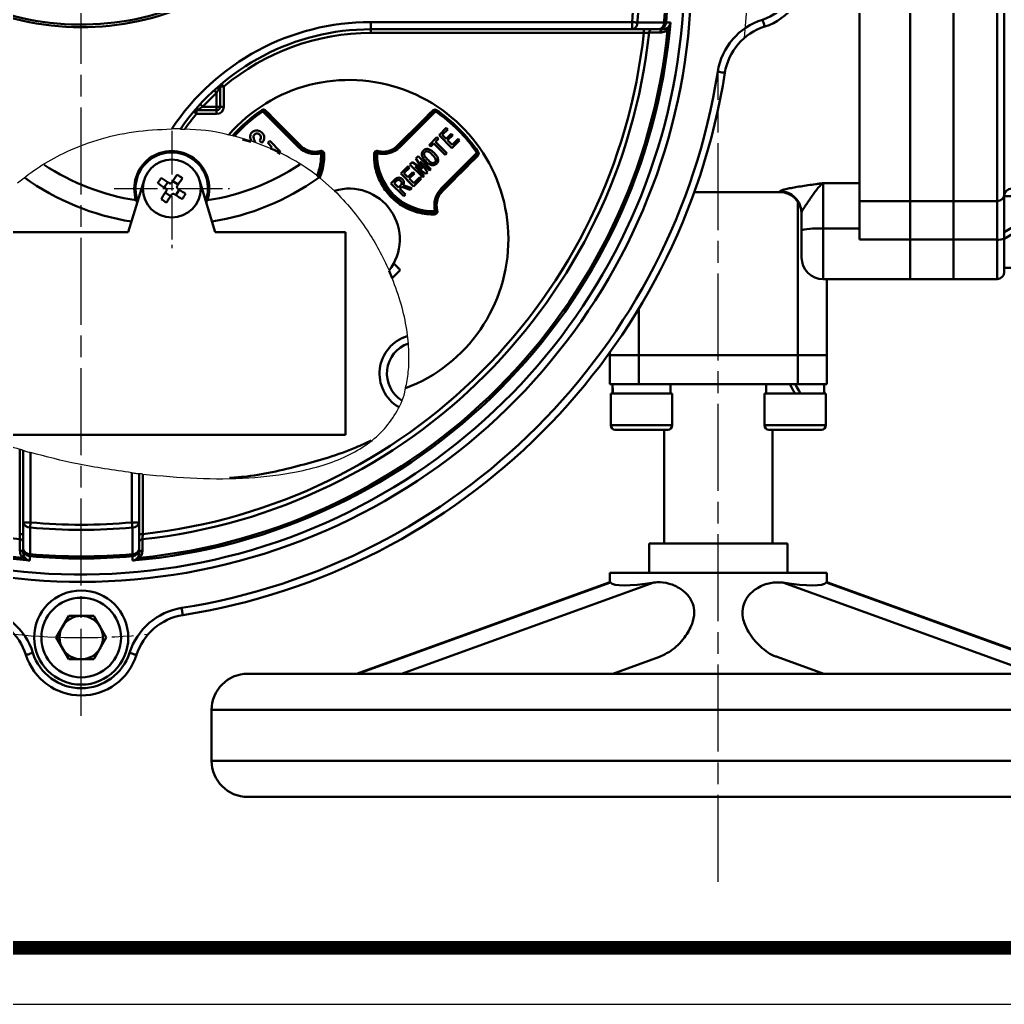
# Model space of a CAD drawing. Header units: millimetres. Extents: x 7343 to 8240, y 5038 to 5694.
# Drawn here: x 7600.2 to 7736.2, y 5038.2 to 5174.2 of the extents above; entities that cross this region are included whole.
import ezdxf

# ---------------------------------------------------------------- set-up
doc = ezdxf.new("R2010")
doc.units = ezdxf.units.MM
doc.linetypes.add('AM_ISO08W050', pattern=[18, 12, -1.5, 3, -1.5])
doc.linetypes.add('AM_ISO08W050x2', pattern=[9, 6, -0.75, 1.5, -0.75])
for name, color, linetype, lineweight in [('AM_5', 3, 'Continuous', 25), ('AM_7', 4, 'AM_ISO08W050', 25), ('AM_BOR', 7, 'Continuous', 50)]:
    doc.layers.add(name, color=color, linetype=linetype, lineweight=lineweight)

msp = doc.modelspace()

# ---------------------------------------------------------------- linework, layer by layer
msp.add_line((7343.435, 5038.228), (8240.31, 5038.228))
at = {"const_width": 1.875}
msp.add_lwpolyline([(8232.497, 5686.665), (7382.497, 5686.665), (7382.497, 5046.04), (8232.497, 5046.04)], close=True, dxfattribs=at)
at = {"layer": 'AM_5'}
for p, q in [((7629.582, 5158.158), (7629.056, 5158.279)), ((7632.178, 5157.425), (7629.829, 5158.098)), ((7632.722, 5157.242), (7632.178, 5157.425)), ((7634.845, 5156.42), (7632.722, 5157.242)), ((7643.664, 5150.573), (7641.636, 5152.364))]:
    msp.add_line(p, q, dxfattribs=at)
for points, knots in [([(7599.87, 5151.649), (7600.865, 5152.42), (7602.853, 5153.96), (7606.527, 5156.01), (7610.886, 5157.695), (7615.94, 5158.866), (7619.423, 5159.029), (7621.18, 5159.111)], [0, 0, 0, 0, 0.1637955, 0.3274378, 0.546317, 0.7711114, 1, 1, 1, 1]), ([(7622.379, 5159.098), (7622.369, 5159.098), (7622.348, 5159.099), (7622.19, 5159.103), (7621.952, 5159.107), (7621.608, 5159.112), (7621.334, 5159.111), (7621.18, 5159.111)], [0, 0, 0, 0, 0.1716368, 0.342865, 0.5244698, 0.734238, 1, 1, 1, 1]), ([(7622.379, 5159.098), (7622.385, 5159.098), (7622.395, 5159.097), (7622.474, 5159.095), (7622.593, 5159.091), (7622.764, 5159.085), (7622.9, 5159.079), (7622.975, 5159.076)], [0, 0, 0, 0, 0.1725102, 0.3445801, 0.5273586, 0.7385492, 1, 1, 1, 1]), ([(7629.064, 5158.251), (7628.966, 5158.281), (7627.009, 5158.892), (7624.941, 5158.987), (7622.975, 5159.076)], [0, 0, 0, 0, 0.0496928, 1, 1, 1, 1]), ([(7629.829, 5158.098), (7629.802, 5158.104), (7629.747, 5158.118), (7629.675, 5158.135), (7629.627, 5158.147), (7629.61, 5158.151), (7629.609, 5158.151), (7629.609, 5158.151)], [0, 0, 0, 0, 0.2527699, 0.5061406, 0.7406993, 0.9454464, 1, 1, 1, 1]), ([(7641.262, 5152.658), (7640.714, 5153.066), (7639.087, 5154.277), (7637.289, 5155.222), (7636.097, 5155.848)], [0, 0, 0, 0, 0.3367715, 1, 1, 1, 1]), ([(7643.664, 5150.573), (7644.463, 5149.745), (7646.085, 5148.064), (7648.12, 5145.265), (7649.863, 5142.402), (7650.748, 5140.513), (7651.195, 5139.559)], [0, 0, 0, 0, 0.2600353, 0.5279066, 0.761342, 1, 1, 1, 1]), ([(7653.479, 5123.298), (7653.623, 5124.013), (7653.916, 5125.461), (7654.004, 5128.256), (7653.696, 5131.421), (7652.969, 5134.872), (7652.08, 5137.299), (7651.636, 5138.512)], [0, 0, 0, 0, 0.1964934, 0.3984906, 0.5950439, 0.7977462, 1, 1, 1, 1]), ([(7585.799, 5127.422), (7585.878, 5126.558), (7586.062, 5124.552), (7587.872, 5121.742), (7590.654, 5119.212), (7593.84, 5117.356), (7597.078, 5115.918), (7599.126, 5115.226), (7600.18, 5114.87)], [0, 0, 0, 0, 0.1268464, 0.2944276, 0.4768049, 0.6807272, 0.83564, 1, 1, 1, 1]), ([(7617.18, 5111.445), (7619.674, 5111.208), (7624.547, 5110.746), (7631.662, 5110.804), (7637.506, 5111.469), (7642.032, 5112.588), (7645.351, 5113.855), (7648.236, 5115.512), (7650.645, 5117.597), (7652.406, 5120.163), (7653.321, 5122.193), (7653.467, 5123.34), (7653.481, 5123.445)], [0, 0, 0, 0, 0.1807641, 0.353166, 0.5127151, 0.6040615, 0.6891019, 0.7683388, 0.8432613, 0.9166191, 0.9923211, 1, 1, 1, 1]), ([(7600.68, 5114.713), (7600.675, 5114.715), (7600.665, 5114.718), (7600.584, 5114.743), (7600.465, 5114.78), (7600.324, 5114.824), (7600.224, 5114.856), (7600.18, 5114.87)], [0, 0, 0, 0, 0.2025859, 0.4050589, 0.6113519, 0.8264244, 1, 1, 1, 1]), ([(7600.68, 5114.713), (7600.691, 5114.71), (7600.711, 5114.703), (7600.872, 5114.654), (7601.112, 5114.581), (7601.395, 5114.497), (7601.593, 5114.439), (7601.68, 5114.414)], [0, 0, 0, 0, 0.20325094, 0.40636482, 0.61353492, 0.82941815, 1, 1, 1, 1]), ([(7615.68, 5111.627), (7613.169, 5111.984), (7608.45, 5112.655), (7603.838, 5113.853), (7601.68, 5114.414)], [0, 0, 0, 0, 0.5321877, 1, 1, 1, 1]), ([(7615.68, 5111.627), (7615.793, 5111.613), (7616.019, 5111.584), (7616.321, 5111.547), (7616.547, 5111.519), (7616.664, 5111.505), (7616.676, 5111.504), (7616.68, 5111.503)], [0, 0, 0, 0, 0.21679666, 0.433631, 0.64955686, 0.86390022, 1, 1, 1, 1]), ([(7617.18, 5111.445), (7617.124, 5111.451), (7617.011, 5111.464), (7616.86, 5111.482), (7616.747, 5111.495), (7616.688, 5111.502), (7616.682, 5111.503), (7616.68, 5111.503)], [0, 0, 0, 0, 0.2165079, 0.4330337, 0.6489468, 0.8634673, 1, 1, 1, 1])]:
    msp.add_open_spline(points, degree=3, knots=knots, dxfattribs=at)
at = {"layer": 'AM_7'}
for p, q in [((7608.68, 5078.076), (7608.68, 5283.664)), ((7696.68, 5055.135), (7696.68, 5166.865))]:
    msp.add_line(p, q, dxfattribs=at)
at = {"layer": 'AM_7', "linetype": 'AM_ISO08W050x2'}
for p, q in [((7621.18, 5158.838), (7621.18, 5142.624)), ((7613.212, 5150.87), (7629.149, 5150.87))]:
    msp.add_line(p, q, dxfattribs=at)
at = {"layer": 'AM_7'}
for start, end in [(354.2326, 5.39763), (264.23823, 275.76177)]:
    msp.add_arc((7608.68, 5180.931), 92.061, start, end, dxfattribs=at)
at = {"layer": 'AM_BOR'}
for p, q in [((7716.18, 5188.462), (7716.18, 5149.136)), ((7723.18, 5188.462), (7723.18, 5149.136)), ((7729.18, 5188.462), (7729.18, 5149.136)), ((7735.18, 5149.136), (7735.18, 5188.462)), ((7736.18, 5188.682), (7736.18, 5150.112)), ((7648.68, 5172.87), (7648.68, 5173.87)), ((7648.68, 5173.87), (7684.777, 5173.87)), ((7684.777, 5172.87), (7684.777, 5173.87)), ((7684.777, 5172.87), (7648.68, 5172.87)), ((7648.68, 5172.37), (7648.68, 5172.87)), ((7686.395, 5172.37), (7648.68, 5172.37)), ((7688.459, 5172.87), (7684.777, 5172.87)), ((7686.395, 5172.37), (7686.395, 5172.87)), ((7689.006, 5172.87), (7688.459, 5172.87)), ((7627.371, 5162.179), (7627.371, 5164.068)), ((7627.871, 5164.948), (7627.871, 5162.179)), ((7628.371, 5164.948), (7627.871, 5164.948)), ((7628.371, 5164.948), (7628.371, 5162.179)), ((7627.371, 5161.679), (7624.602, 5161.679)), ((7624.602, 5161.179), (7624.602, 5161.679)), ((7625.482, 5162.179), (7627.371, 5162.179)), ((7627.371, 5161.679), (7627.371, 5162.179)), ((7627.871, 5162.179), (7627.371, 5162.179)), ((7627.371, 5161.179), (7627.371, 5161.679)), ((7628.371, 5162.179), (7627.871, 5162.179)), ((7638.69, 5156.587), (7633.757, 5161.52)), ((7633.899, 5161.661), (7638.831, 5156.729)), ((7652.529, 5156.729), (7657.462, 5161.661)), ((7657.603, 5161.52), (7652.67, 5156.587)), ((7627.371, 5161.179), (7624.602, 5161.179)), ((7658.107, 5158.238), (7659.11, 5159.241)), ((7659.306, 5159.045), (7658.541, 5158.28)), ((7659.11, 5159.241), (7659.306, 5159.045)), ((7632.114, 5157.312), (7630.974, 5157.663)), ((7633.633, 5157.176), (7633.3, 5157.509)), ((7634.443, 5157.176), (7634.718, 5157.451)), ((7635.022, 5156.597), (7634.443, 5157.176)), ((7634.718, 5157.451), (7636.209, 5155.961)), ((7656.753, 5156.884), (7657.818, 5157.949)), ((7658.014, 5157.753), (7657.601, 5157.339)), ((7657.601, 5157.339), (7659.172, 5155.768)), ((7657.818, 5157.949), (7658.014, 5157.753)), ((7659.875, 5156.471), (7658.107, 5158.238)), ((7658.541, 5158.28), (7659.089, 5157.732)), ((7659.089, 5157.732), (7659.792, 5158.435)), ((7659.989, 5158.238), (7659.286, 5157.535)), ((7659.286, 5157.535), (7659.916, 5156.905)), ((7659.792, 5158.435), (7659.989, 5158.238)), ((7660.929, 5157.525), (7659.875, 5156.471)), ((7659.916, 5156.905), (7660.733, 5157.722)), ((7660.733, 5157.722), (7660.929, 5157.525)), ((7634.845, 5156.42), (7635.022, 5156.597)), ((7634.845, 5156.42), (7635.307, 5156.217)), ((7635.355, 5156.264), (7635.307, 5156.217)), ((7635.482, 5156.137), (7635.307, 5156.217)), ((7635.482, 5156.137), (7635.355, 5156.264)), ((7635.482, 5156.137), (7636.097, 5155.848)), ((7636.143, 5155.682), (7635.74, 5155.895)), ((7636.209, 5155.961), (7636.097, 5155.848)), ((7656.949, 5156.688), (7656.753, 5156.884)), ((7657.363, 5157.101), (7656.949, 5156.688)), ((7658.934, 5155.53), (7657.363, 5157.101)), ((7658.398, 5150.86), (7663.331, 5155.792)), ((7659.172, 5155.768), (7658.934, 5155.53)), ((7654.086, 5154.217), (7654.406, 5154.537)), ((7654.406, 5154.537), (7655.802, 5153.597)), ((7654.882, 5155.013), (7655.202, 5155.333)), ((7655.822, 5153.617), (7654.882, 5155.013)), ((7655.202, 5155.333), (7656.97, 5153.566)), ((7655.502, 5154.62), (7655.481, 5154.599)), ((7655.481, 5154.599), (7656.494, 5153.09)), ((7656.763, 5153.359), (7655.502, 5154.62)), ((7663.472, 5155.651), (7658.539, 5150.718)), ((7652.814, 5152.945), (7653.817, 5153.948)), ((7654.013, 5153.752), (7653.248, 5152.987)), ((7653.796, 5152.439), (7654.499, 5153.142)), ((7653.817, 5153.948), (7654.013, 5153.752)), ((7655.853, 5152.449), (7654.086, 5154.217)), ((7654.499, 5153.142), (7654.696, 5152.945)), ((7654.82, 5153.938), (7654.799, 5153.917)), ((7654.799, 5153.917), (7656.06, 5152.656)), ((7656.329, 5152.925), (7654.82, 5153.938)), ((7655.802, 5153.597), (7655.822, 5153.617)), ((7656.494, 5153.09), (7656.329, 5152.925)), ((7656.97, 5153.566), (7656.763, 5153.359)), ((7617.352, 5152.031), (7615.18, 5144.87)), ((7620.147, 5151.019), (7620.628, 5151.756)), ((7621.33, 5151.903), (7622.067, 5151.422)), ((7627.18, 5144.87), (7625.008, 5152.031)), ((7641.505, 5152.268), (7641.336, 5152.408)), ((7651.46, 5151.591), (7651.977, 5152.108)), ((7652.122, 5151.86), (7651.894, 5151.633)), ((7654.582, 5151.178), (7652.814, 5152.945)), ((7653.248, 5152.987), (7653.796, 5152.439)), ((7654.696, 5152.945), (7653.993, 5152.242)), ((7653.993, 5152.242), (7654.623, 5151.612)), ((7655.636, 5152.232), (7654.582, 5151.178)), ((7654.623, 5151.612), (7655.44, 5152.429)), ((7655.44, 5152.429), (7655.636, 5152.232)), ((7656.06, 5152.656), (7655.853, 5152.449)), ((7622.214, 5150.72), (7621.732, 5149.983)), ((7653.228, 5149.823), (7651.46, 5151.591)), ((7651.894, 5151.633), (7652.504, 5151.023)), ((7652.504, 5151.023), (7652.793, 5151.312)), ((7652.969, 5151.095), (7652.7, 5150.826)), ((7652.7, 5150.826), (7653.465, 5150.061)), ((7654.106, 5150.702), (7652.969, 5151.095)), ((7653.166, 5151.353), (7654.354, 5150.95)), ((7654.354, 5150.95), (7654.106, 5150.702)), ((7693.355, 5150.37), (7705.18, 5150.37)), ((7705.18, 5150.37), (7705.18, 5150.488)), ((7711.18, 5151.635), (7716.18, 5151.635)), ((7711.18, 5151.635), (7711.18, 5145.347)), ((7616.266, 5149.249), (7616.412, 5148.931)), ((7621.031, 5149.836), (7620.294, 5150.317)), ((7625.954, 5148.911), (7626.095, 5149.249)), ((7653.465, 5150.061), (7653.228, 5149.823)), ((7707.68, 5149.028), (7707.68, 5127.87)), ((7716.18, 5149.136), (7723.18, 5149.136)), ((7716.18, 5143.832), (7716.18, 5149.136)), ((7723.18, 5149.136), (7723.18, 5143.832)), ((7723.18, 5149.136), (7729.18, 5149.136)), ((7729.18, 5149.136), (7729.18, 5143.832)), ((7735.18, 5149.136), (7729.18, 5149.136)), ((7735.18, 5143.832), (7735.18, 5149.136)), ((7736.18, 5150.112), (7736.18, 5143.992)), ((7737.78, 5149.81), (7736.18, 5149.81)), ((7708.18, 5145.127), (7708.18, 5147.495)), ((7708.18, 5141.37), (7708.18, 5145.127)), ((7716.18, 5145.347), (7711.18, 5145.347)), ((7711.18, 5145.347), (7711.18, 5138.37)), ((7597.18, 5144.87), (7615.18, 5144.87)), ((7627.18, 5144.87), (7645.18, 5144.87)), ((7645.18, 5144.87), (7645.18, 5116.87)), ((7723.18, 5143.832), (7716.18, 5143.832)), ((7723.18, 5143.832), (7723.18, 5138.37)), ((7729.18, 5143.832), (7723.18, 5143.832)), ((7729.18, 5143.832), (7729.18, 5138.37)), ((7735.18, 5143.832), (7729.18, 5143.832)), ((7735.18, 5138.37), (7735.18, 5143.832)), ((7736.18, 5143.992), (7736.18, 5139.37)), ((7651.636, 5138.512), (7651.207, 5139.528)), ((7652.656, 5139.821), (7652.556, 5139.822)), ((7736.18, 5139.93), (7737.78, 5139.93)), ((7711.18, 5138.37), (7723.18, 5138.37)), ((7711.68, 5138.37), (7711.68, 5127.87)), ((7723.18, 5138.37), (7729.18, 5138.37)), ((7729.18, 5138.37), (7735.18, 5138.37)), ((7685.68, 5134.276), (7685.68, 5127.87)), ((7681.68, 5128.229), (7681.68, 5127.87)), ((7685.68, 5127.87), (7681.68, 5127.87)), ((7681.68, 5123.87), (7681.68, 5127.87)), ((7707.68, 5127.87), (7685.68, 5127.87)), ((7685.68, 5123.87), (7685.68, 5127.87)), ((7711.68, 5127.87), (7707.68, 5127.87)), ((7707.68, 5123.87), (7707.68, 5127.87)), ((7711.68, 5123.87), (7711.68, 5127.87)), ((7685.68, 5123.87), (7681.68, 5123.87)), ((7682.074, 5123.87), (7682.074, 5122.57)), ((7707.68, 5123.87), (7685.68, 5123.87)), ((7690.074, 5122.57), (7690.074, 5123.87)), ((7703.287, 5123.87), (7703.287, 5122.57)), ((7711.68, 5123.87), (7707.68, 5123.87)), ((7711.287, 5122.57), (7711.287, 5123.87)), ((7681.824, 5122.57), (7681.824, 5118.195)), ((7681.824, 5122.57), (7690.324, 5122.57)), ((7690.324, 5118.195), (7690.324, 5122.57)), ((7703.037, 5122.57), (7703.037, 5118.195)), ((7703.037, 5122.57), (7711.537, 5122.57)), ((7711.537, 5118.195), (7711.537, 5122.57)), ((7681.824, 5118.195), (7690.324, 5118.195)), ((7703.037, 5118.195), (7711.537, 5118.195)), ((7597.18, 5116.87), (7645.18, 5116.87)), ((7689.699, 5117.57), (7682.449, 5117.57)), ((7689.18, 5117.57), (7689.18, 5101.87)), ((7710.912, 5117.57), (7703.662, 5117.57)), ((7704.18, 5101.87), (7704.18, 5117.57)), ((7600.18, 5103.155), (7600.18, 5114.87)), ((7600.68, 5104.773), (7600.68, 5114.713)), ((7601.68, 5114.414), (7601.68, 5104.773)), ((7615.68, 5104.773), (7615.68, 5111.627)), ((7616.68, 5111.503), (7616.68, 5104.773)), ((7617.18, 5111.445), (7617.18, 5103.155)), ((7601.68, 5104.773), (7600.68, 5104.773)), ((7600.68, 5101.09), (7600.68, 5104.773)), ((7615.68, 5104.773), (7616.68, 5104.773)), ((7616.68, 5104.773), (7616.68, 5101.09)), ((7600.18, 5103.155), (7600.68, 5103.155)), ((7616.68, 5103.155), (7617.18, 5103.155)), ((7687.119, 5101.87), (7687.119, 5097.821)), ((7687.119, 5101.87), (7706.242, 5101.87)), ((7706.242, 5097.821), (7706.242, 5101.87)), ((7600.68, 5100.544), (7600.68, 5101.09)), ((7616.68, 5101.09), (7616.68, 5100.544)), ((7681.68, 5097.821), (7681.68, 5096.396)), ((7681.68, 5097.821), (7711.68, 5097.821)), ((7711.68, 5096.4), (7711.68, 5097.821)), ((7681.699, 5096.517), (7646.689, 5083.87)), ((7646.903, 5083.87), (7681.774, 5096.467)), ((7652.903, 5083.87), (7687.774, 5096.467)), ((7681.774, 5096.467), (7681.702, 5096.508)), ((7740.458, 5083.87), (7705.586, 5096.467)), ((7746.458, 5083.87), (7711.586, 5096.467)), ((7746.671, 5083.87), (7711.659, 5096.518)), ((7605.216, 5088.87), (7606.948, 5091.87)), ((7606.948, 5091.87), (7610.412, 5091.87)), ((7610.412, 5091.87), (7612.144, 5088.87)), ((7606.948, 5085.87), (7605.216, 5088.87)), ((7612.144, 5088.87), (7610.412, 5085.87)), ((7610.412, 5085.87), (7606.948, 5085.87)), ((7682.122, 5083.87), (7688.558, 5086.195)), ((7704.801, 5086.195), (7711.239, 5083.87)), ((7631.68, 5083.87), (7761.68, 5083.87)), ((7626.68, 5078.87), (7626.68, 5071.87)), ((7626.68, 5078.87), (7766.68, 5078.87)), ((7626.68, 5071.87), (7766.68, 5071.87)), ((7631.68, 5066.87), (7761.68, 5066.87))]:
    msp.add_line(p, q, dxfattribs=at)
at = {"layer": 'AM_BOR', "flags": 128}
for points in [[(7685.481, 5173.805), (7685.409, 5173.812), (7685.33, 5173.819), (7685.246, 5173.826), (7685.158, 5173.835), (7685.066, 5173.843), (7684.971, 5173.852), (7684.875, 5173.861), (7684.777, 5173.87)], [(7685.481, 5173.805), (7686.898, 5173.806), (7689.164, 5173.808)], [(7689.164, 5173.808), (7689.227, 5173.802), (7689.284, 5173.797), (7689.333, 5173.793), (7689.375, 5173.789), (7689.408, 5173.786), (7689.432, 5173.784), (7689.448, 5173.783), (7689.455, 5173.782)], [(7689.455, 5173.782), (7689.508, 5173.782), (7689.718, 5173.783), (7690.056, 5173.783)], [(7703.082, 5173.239), (7703.077, 5173.257), (7703.06, 5173.311), (7703.032, 5173.4), (7702.994, 5173.518), (7702.949, 5173.663), (7702.897, 5173.828), (7702.841, 5174.007), (7702.782, 5174.193)], [(7688.655, 5172.407), (7687.946, 5172.407), (7687.11, 5172.408)], [(7697.582, 5166.854), (7697.563, 5166.857), (7697.507, 5166.866), (7697.416, 5166.88), (7697.293, 5166.899), (7697.143, 5166.923), (7696.972, 5166.95), (7696.787, 5166.979), (7696.594, 5167.01)], [(7628.371, 5164.948), (7628.308, 5165.023), (7628.247, 5165.094), (7628.191, 5165.16), (7628.143, 5165.218), (7628.103, 5165.266), (7628.073, 5165.301), (7628.054, 5165.323), (7628.048, 5165.33)], [(7627.371, 5164.068), (7627.305, 5164.14), (7627.241, 5164.209), (7627.183, 5164.272), (7627.131, 5164.328), (7627.089, 5164.374), (7627.058, 5164.408), (7627.039, 5164.429), (7627.032, 5164.436)], [(7624.22, 5161.502), (7624.227, 5161.495), (7624.249, 5161.477), (7624.284, 5161.447), (7624.332, 5161.407), (7624.389, 5161.358), (7624.456, 5161.303), (7624.527, 5161.242), (7624.602, 5161.179)], [(7625.482, 5162.179), (7625.41, 5162.245), (7625.341, 5162.309), (7625.278, 5162.367), (7625.222, 5162.418), (7625.176, 5162.461), (7625.142, 5162.492), (7625.121, 5162.511), (7625.114, 5162.518)], [(7633.645, 5161.686), (7633.645, 5161.686), (7633.645, 5161.687), (7633.643, 5161.689), (7633.642, 5161.691), (7633.64, 5161.694), (7633.638, 5161.697), (7633.635, 5161.701), (7633.632, 5161.706)], [(7633.757, 5161.52), (7633.736, 5161.552), (7633.715, 5161.583), (7633.695, 5161.612), (7633.678, 5161.637), (7633.664, 5161.658), (7633.654, 5161.673), (7633.648, 5161.683), (7633.645, 5161.686)], [(7633.757, 5161.52), (7633.785, 5161.548), (7633.812, 5161.574), (7633.836, 5161.599), (7633.857, 5161.62), (7633.875, 5161.638), (7633.888, 5161.651), (7633.896, 5161.659), (7633.899, 5161.661)], [(7634.134, 5161.658), (7634.617, 5161.175), (7635.139, 5160.653), (7635.7, 5160.092), (7636.299, 5159.494), (7636.932, 5158.86), (7637.599, 5158.193), (7638.298, 5157.494), (7639.027, 5156.765)], [(7652.333, 5156.765), (7653.062, 5157.494), (7653.761, 5158.193), (7654.428, 5158.86), (7655.062, 5159.494), (7655.66, 5160.092), (7656.221, 5160.653), (7656.744, 5161.175), (7657.226, 5161.658)], [(7657.462, 5161.661), (7657.464, 5161.659), (7657.472, 5161.651), (7657.485, 5161.638), (7657.503, 5161.62), (7657.524, 5161.599), (7657.549, 5161.574), (7657.575, 5161.548), (7657.603, 5161.52)], [(7657.715, 5161.686), (7657.713, 5161.683), (7657.706, 5161.673), (7657.696, 5161.658), (7657.682, 5161.637), (7657.665, 5161.612), (7657.646, 5161.583), (7657.625, 5161.552), (7657.603, 5161.52)], [(7657.729, 5161.706), (7657.725, 5161.701), (7657.723, 5161.697), (7657.72, 5161.694), (7657.718, 5161.691), (7657.717, 5161.689), (7657.716, 5161.687), (7657.715, 5161.686), (7657.715, 5161.686)], [(7638.831, 5156.729), (7638.829, 5156.726), (7638.821, 5156.718), (7638.808, 5156.705), (7638.79, 5156.687), (7638.769, 5156.666), (7638.744, 5156.642), (7638.718, 5156.615), (7638.69, 5156.587)], [(7639.027, 5156.765), (7639, 5156.745), (7638.972, 5156.729), (7638.943, 5156.717), (7638.916, 5156.71), (7638.891, 5156.707), (7638.867, 5156.71), (7638.848, 5156.717), (7638.831, 5156.729)], [(7641.756, 5155.96), (7641.757, 5155.956), (7641.76, 5155.945), (7641.765, 5155.927), (7641.772, 5155.903), (7641.78, 5155.874), (7641.789, 5155.841), (7641.799, 5155.805), (7641.81, 5155.767)], [(7642.009, 5155.773), (7642.006, 5155.773), (7641.994, 5155.772), (7641.976, 5155.772), (7641.951, 5155.771), (7641.921, 5155.77), (7641.886, 5155.769), (7641.849, 5155.768), (7641.81, 5155.767)], [(7642.237, 5155.682), (7642.195, 5155.681), (7642.153, 5155.683), (7642.114, 5155.69), (7642.079, 5155.701), (7642.05, 5155.716), (7642.028, 5155.733), (7642.015, 5155.752), (7642.009, 5155.773)], [(7649.351, 5155.773), (7649.346, 5155.752), (7649.332, 5155.733), (7649.31, 5155.716), (7649.281, 5155.701), (7649.246, 5155.69), (7649.207, 5155.683), (7649.165, 5155.681), (7649.123, 5155.682)], [(7649.551, 5155.767), (7649.512, 5155.768), (7649.474, 5155.769), (7649.44, 5155.77), (7649.41, 5155.771), (7649.385, 5155.772), (7649.366, 5155.772), (7649.355, 5155.773), (7649.351, 5155.773)], [(7649.551, 5155.767), (7649.561, 5155.805), (7649.571, 5155.841), (7649.581, 5155.874), (7649.589, 5155.903), (7649.595, 5155.927), (7649.6, 5155.945), (7649.603, 5155.956), (7649.604, 5155.96)], [(7652.529, 5156.729), (7652.513, 5156.717), (7652.493, 5156.71), (7652.47, 5156.707), (7652.444, 5156.71), (7652.417, 5156.717), (7652.389, 5156.729), (7652.361, 5156.745), (7652.333, 5156.765)], [(7652.67, 5156.587), (7652.643, 5156.615), (7652.616, 5156.642), (7652.592, 5156.666), (7652.57, 5156.687), (7652.553, 5156.705), (7652.54, 5156.718), (7652.532, 5156.726), (7652.529, 5156.729)], [(7663.496, 5155.904), (7663.493, 5155.902), (7663.484, 5155.896), (7663.468, 5155.886), (7663.448, 5155.872), (7663.423, 5155.855), (7663.394, 5155.835), (7663.363, 5155.814), (7663.331, 5155.792)], [(7663.472, 5155.651), (7663.469, 5155.654), (7663.461, 5155.662), (7663.448, 5155.675), (7663.431, 5155.692), (7663.409, 5155.714), (7663.385, 5155.738), (7663.358, 5155.765), (7663.331, 5155.792)], [(7663.516, 5155.918), (7663.512, 5155.915), (7663.508, 5155.912), (7663.504, 5155.91), (7663.501, 5155.908), (7663.499, 5155.906), (7663.498, 5155.905), (7663.497, 5155.905), (7663.496, 5155.904)], [(7663.468, 5155.415), (7662.986, 5154.933), (7662.464, 5154.411), (7661.902, 5153.85), (7661.304, 5153.251), (7660.671, 5152.618), (7660.003, 5151.95), (7659.304, 5151.251), (7658.576, 5150.523)], [(7619.74, 5152.336), (7619.87, 5152.251), (7620.001, 5152.166), (7620.133, 5152.08), (7620.265, 5151.993), (7620.398, 5151.906), (7620.532, 5151.819), (7620.666, 5151.731), (7620.801, 5151.643)], [(7621.217, 5151.73), (7621.305, 5151.865), (7621.393, 5151.999), (7621.48, 5152.133), (7621.567, 5152.266), (7621.654, 5152.399), (7621.74, 5152.53), (7621.825, 5152.661), (7621.91, 5152.791)], [(7622.647, 5152.31), (7622.562, 5152.18), (7622.476, 5152.049), (7622.39, 5151.917), (7622.304, 5151.785), (7622.217, 5151.652), (7622.129, 5151.518), (7622.041, 5151.383), (7621.953, 5151.249)], [(7620.32, 5150.906), (7620.185, 5150.994), (7620.051, 5151.082), (7619.917, 5151.169), (7619.784, 5151.256), (7619.651, 5151.343), (7619.52, 5151.429), (7619.389, 5151.514), (7619.259, 5151.599)], [(7619.714, 5149.43), (7619.799, 5149.56), (7619.884, 5149.69), (7619.97, 5149.822), (7620.057, 5149.954), (7620.144, 5150.088), (7620.231, 5150.222), (7620.319, 5150.356), (7620.407, 5150.491)], [(7622.04, 5150.833), (7622.175, 5150.745), (7622.31, 5150.657), (7622.444, 5150.57), (7622.577, 5150.483), (7622.709, 5150.396), (7622.841, 5150.31), (7622.972, 5150.225), (7623.101, 5150.14)], [(7658.539, 5150.718), (7658.537, 5150.721), (7658.529, 5150.729), (7658.516, 5150.742), (7658.498, 5150.76), (7658.477, 5150.781), (7658.452, 5150.806), (7658.426, 5150.832), (7658.398, 5150.86)], [(7658.576, 5150.523), (7658.556, 5150.55), (7658.539, 5150.578), (7658.528, 5150.606), (7658.52, 5150.634), (7658.518, 5150.659), (7658.52, 5150.682), (7658.528, 5150.702), (7658.539, 5150.718)], [(7621.144, 5150.009), (7621.056, 5149.875), (7620.968, 5149.74), (7620.88, 5149.606), (7620.793, 5149.473), (7620.707, 5149.341), (7620.621, 5149.209), (7620.535, 5149.078), (7620.451, 5148.948)], [(7622.62, 5149.403), (7622.49, 5149.488), (7622.36, 5149.574), (7622.228, 5149.66), (7622.095, 5149.746), (7621.962, 5149.833), (7621.828, 5149.921), (7621.694, 5150.008), (7621.559, 5150.097)], [(7657.578, 5147.74), (7657.615, 5147.751), (7657.651, 5147.761), (7657.685, 5147.77), (7657.714, 5147.778), (7657.738, 5147.785), (7657.756, 5147.79), (7657.767, 5147.793), (7657.77, 5147.794)], [(7657.578, 5147.74), (7657.579, 5147.701), (7657.58, 5147.664), (7657.581, 5147.629), (7657.582, 5147.599), (7657.582, 5147.574), (7657.583, 5147.556), (7657.583, 5147.544), (7657.583, 5147.54)], [(7657.583, 5147.54), (7657.563, 5147.535), (7657.544, 5147.521), (7657.526, 5147.5), (7657.512, 5147.47), (7657.501, 5147.436), (7657.494, 5147.396), (7657.491, 5147.355), (7657.493, 5147.312)], [(7736.18, 5144.87), (7736.716, 5145.179), (7737.25, 5145.488), (7737.78, 5145.793)], [(7737.78, 5144.87), (7737.244, 5144.56), (7736.71, 5144.252), (7736.18, 5143.946)], [(7651.636, 5138.512), (7651.775, 5138.651), (7651.915, 5138.791), (7652.055, 5138.93), (7652.194, 5139.07), (7652.334, 5139.209), (7652.473, 5139.349), (7652.612, 5139.488), (7652.751, 5139.627)], [(7652.751, 5139.627), (7652.638, 5139.74), (7652.524, 5139.854), (7652.411, 5139.968), (7652.297, 5140.082), (7652.182, 5140.196), (7652.068, 5140.311), (7651.953, 5140.425), (7651.838, 5140.54)], [(7707.287, 5122.57), (7707.035, 5123.005), (7706.785, 5123.439), (7706.536, 5123.87)], [(7707.287, 5123.87), (7707.538, 5123.434), (7707.789, 5123), (7708.037, 5122.57)], [(7601.68, 5104.773), (7601.671, 5104.675), (7601.662, 5104.579), (7601.654, 5104.484), (7601.645, 5104.392), (7601.637, 5104.303), (7601.629, 5104.22), (7601.622, 5104.141), (7601.615, 5104.069)], [(7615.68, 5104.773), (7615.689, 5104.675), (7615.698, 5104.579), (7615.707, 5104.484), (7615.715, 5104.392), (7615.723, 5104.303), (7615.731, 5104.22), (7615.738, 5104.141), (7615.745, 5104.069)], [(7601.615, 5104.069), (7601.617, 5102.652), (7601.618, 5100.386)], [(7615.742, 5100.386), (7615.743, 5101.803), (7615.745, 5104.069)], [(7600.217, 5100.895), (7600.218, 5101.604), (7600.218, 5102.44)], [(7617.142, 5102.44), (7617.143, 5101.731), (7617.143, 5100.895)], [(7601.618, 5100.386), (7601.613, 5100.322), (7601.608, 5100.266), (7601.604, 5100.217), (7601.6, 5100.175), (7601.597, 5100.142), (7601.595, 5100.117), (7601.593, 5100.102), (7601.593, 5100.095)], [(7601.593, 5100.095), (7601.593, 5100.042), (7601.593, 5099.832), (7601.593, 5099.494)], [(7615.742, 5100.386), (7615.748, 5100.322), (7615.753, 5100.266), (7615.757, 5100.217), (7615.761, 5100.175), (7615.763, 5100.142), (7615.766, 5100.117), (7615.767, 5100.102), (7615.768, 5100.095)], [(7615.767, 5099.494), (7615.767, 5099.547), (7615.767, 5099.757), (7615.768, 5100.095)], [(7622.696, 5091.968), (7622.693, 5091.987), (7622.684, 5092.043), (7622.67, 5092.134), (7622.65, 5092.257), (7622.627, 5092.407), (7622.6, 5092.577), (7622.571, 5092.763), (7622.54, 5092.955)], [(7601.049, 5086.467), (7601.068, 5086.473), (7601.122, 5086.49), (7601.21, 5086.518), (7601.329, 5086.555), (7601.473, 5086.601), (7601.638, 5086.653), (7601.817, 5086.709), (7602.003, 5086.768)], [(7616.311, 5086.467), (7616.293, 5086.473), (7616.238, 5086.49), (7616.15, 5086.518), (7616.032, 5086.555), (7615.887, 5086.601), (7615.722, 5086.653), (7615.543, 5086.709), (7615.357, 5086.768)]]:
    msp.add_lwpolyline(points, dxfattribs=at)
at = {"layer": 'AM_BOR'}
for centre, radius in [((7621.18, 5150.87), 4), ((7608.68, 5088.87), 6.5), ((7608.68, 5088.87), 5.5)]:
    msp.add_circle(centre, radius, dxfattribs=at)
for centre, radius, start, end in [((7608.68, 5180.87), 84.295, 53.19993, 3.82866), ((7608.68, 5180.87), 83.295, 54.84184, 3.70205), ((7608.68, 5180.87), 81.085, 59.10371, 185.01442), ((7608.68, 5180.87), 80.793, 59.74822, 185.01442), ((7608.68, 5180.87), 77.125, 70.29735, 185.25574), ((7608.68, 5180.87), 76.418, 73.10155, 185.25574), ((7608.68, 5210.87), 37.707, 214.65071, 312.6428), ((7608.68, 5210.87), 37.354, 214.65071, 312.03601), ((7700.68, 5180.87), 8, 287.47393, 72.52607), ((7700.68, 5180.87), 7, 287.47393, 72.52607), ((7608.68, 5180.87), 80.793, 354.98558, 3.44706), ((7608.68, 5180.87), 81.085, 354.98558, 3.4726), ((7608.68, 5180.87), 76.418, 354.74426, 3.18224), ((7608.68, 5180.87), 77.125, 354.74426, 3.21134), ((7608.68, 5180.87), 81.683, 184.97715, 265.02285), ((7608.68, 5180.87), 81.683, 274.97715, 355.02285), ((7648.68, 5140.87), 33, 90, 146.44237), ((7684.614, 5173.725), 0.87, 280.7611, 5.28684), ((7688.296, 5173.726), 0.871, 280.78891, 5.41237), ((7688.459, 5173.869), 1, 270.00944, 354.9977), ((7705.485, 5165.608), 9, 107.47393, 171.04079), ((7608.68, 5180.87), 81.391, 185.70741, 264.29259), ((7608.68, 5180.87), 78.885, 186.15801, 263.84199), ((7608.68, 5180.87), 81.391, 275.70741, 354.29259), ((7608.68, 5180.87), 78.885, 276.15801, 353.84199), ((7608.68, 5180.87), 78.178, 276.24189, 353.75811), ((7648.68, 5140.87), 32, 90, 145.27578), ((7648.68, 5140.87), 31.5, 90, 130.14698), ((7687.542, 5172.444), 0.433, 100.66062, 184.8171), ((7689.087, 5172.444), 0.433, 100.67289, 184.87918), ((7689.936, 5172.929), 0.309, 142.55631, 209.78521), ((7705.485, 5165.608), 8, 107.47393, 171.04079), ((7608.68, 5180.87), 89, 278.95921, 351.04079), ((7608.68, 5180.87), 90, 278.95921, 351.04079), ((7628.371, 5164.948), 0.5, 130.14698, 180), ((7645.68, 5143.87), 22, 290.7632, 139.08305), ((7648.68, 5140.87), 31.5, 132.57048, 137.42952), ((7624.602, 5161.179), 0.5, 90, 139.85302), ((7627.371, 5162.179), 0.5, 270, 360), ((7627.371, 5162.179), 1, 270, 0), ((7645.68, 5143.87), 21.524, 124.039, 138.40929), ((7645.68, 5143.87), 21.5, 124.039, 138.37467), ((7645.68, 5143.87), 21.3, 124.039, 138.0888), ((7633.757, 5161.52), 0.2, 45, 124.039), ((7634.019, 5161.798), 0.182, 228.62277, 309.53615), ((7657.342, 5161.798), 0.182, 230.46367, 311.37742), ((7657.603, 5161.52), 0.2, 55.961, 135), ((7645.68, 5143.87), 21.3, 34.039, 55.961), ((7645.68, 5143.87), 21.5, 34.039, 55.961), ((7645.68, 5143.87), 21.524, 34.039, 55.961), ((7648.68, 5140.87), 31.5, 139.85302, 144.69078), ((7621.18, 5150.87), 5.175, 341.75095, 198.24905), ((7621.18, 5150.87), 5, 340.0046, 199.9954), ((7640.953, 5158.85), 3.2, 225, 285.53097), ((7640.953, 5158.85), 3, 225, 285.53097), ((7634.013, 5155.537), 7.8, 338.33994, 1.6906), ((7634.013, 5155.537), 8, 337.92213, 1.6906), ((7641.076, 5155.853), 0.689, 8.91113, 16.87573), ((7641.81, 5155.767), 0.2, 1.6906, 105.53097), ((7657.347, 5155.537), 8, 178.3094, 271.6906), ((7649.551, 5155.767), 0.2, 74.46903, 178.3094), ((7657.347, 5155.537), 7.8, 178.3094, 271.6906), ((7650.408, 5158.85), 3.2, 254.46903, 315), ((7650.408, 5158.85), 3, 254.46903, 315), ((7650.285, 5155.853), 0.689, 163.12427, 171.08887), ((7663.331, 5155.792), 0.2, 315, 34.039), ((7663.608, 5155.531), 0.182, 138.62094, 219.53707), ((7621.18, 5180.87), 32, 236.54818, 261.16603), ((7621.18, 5180.87), 32, 278.83397, 303.58459), ((7621.18, 5180.87), 35, 234.46945, 260.9527), ((7630.13, 5145.023), 12.705, 144.85773, 148.82695), ((7615.333, 5141.92), 12.705, 54.85785, 58.82707), ((7621.18, 5180.87), 35, 279.14349, 305.31228), ((7645.68, 5143.87), 7, 321.9847, 106.73598), ((7660.661, 5148.597), 3.2, 135, 195.53097), ((7660.661, 5148.597), 3, 135, 195.53097), ((7705.184, 5147.492), 2.996, 0.06863, 90.06864), ((7705.18, 5147.37), 3, 0, 90), ((7737.18, 5149.87), 1, 90, 180), ((7627.028, 5159.82), 12.706, 234.85787, 238.82686), ((7612.231, 5156.716), 12.705, 324.85764, 328.82704), ((7735.192, 5150.124), 0.988, 269.30261, 359.28455), ((7657.578, 5147.74), 0.2, 271.6906, 15.53097), ((7657.664, 5148.473), 0.688, 278.90543, 286.87975), ((7710.434, 5134.972), 10.402, 85.88762, 102.51449), ((7735.424, 5145.518), 1.703, 261.77737, 296.35999), ((7711.18, 5141.37), 3, 180, 270), ((7735.18, 5139.37), 1, 270, 0), ((7655.282, 5125.331), 5.396, 106.87608, 238.86747), ((7655.282, 5125.331), 4.383, 108.80792, 238.02237), ((7682.449, 5118.195), 0.625, 180, 270), ((7689.699, 5118.195), 0.625, 270, 0), ((7703.662, 5118.195), 0.625, 180, 270), ((7710.912, 5118.195), 0.625, 270, 0), ((7601.535, 5104.935), 0.87, 190.76058, 275.28736), ((7608.68, 5180.87), 76.418, 264.74426, 275.25574), ((7615.825, 5104.935), 0.87, 264.71258, 349.23951), ((7608.68, 5180.87), 77.125, 264.74426, 275.25574), ((7600.255, 5102.008), 0.433, 10.65929, 94.81843), ((7617.106, 5102.008), 0.433, 85.18177, 169.34052), ((7600.254, 5100.463), 0.433, 10.67269, 94.87821), ((7601.536, 5101.254), 0.871, 190.78834, 275.41299), ((7601.68, 5101.091), 1, 180.0086, 264.99851), ((7608.68, 5180.87), 81.085, 264.98558, 275.01442), ((7608.68, 5180.87), 80.793, 264.98558, 275.01442), ((7615.824, 5101.254), 0.871, 264.587, 349.21175), ((7615.68, 5101.091), 1, 275.00137, 359.99149), ((7617.106, 5100.463), 0.433, 85.12172, 169.32732), ((7600.739, 5099.614), 0.309, 52.55605, 119.78297), ((7616.621, 5099.614), 0.309, 60.21711, 127.44386), ((7593.419, 5084.065), 8, 17.47393, 81.04079), ((7593.419, 5084.065), 9, 17.47393, 81.04079), ((7608.68, 5088.87), 3, 90, 150), ((7608.68, 5088.87), 3, 30, 90), ((7623.942, 5084.065), 9, 98.95921, 162.52607), ((7623.942, 5084.065), 8, 98.95921, 162.52607), ((7608.68, 5088.87), 3, 150, 210), ((7608.68, 5088.87), 3, 330, 30), ((7608.68, 5088.87), 8, 197.47393, 342.52607), ((7608.68, 5088.87), 7, 197.47393, 342.52607), ((7608.68, 5088.87), 3, 210, 270), ((7608.68, 5088.87), 3, 270, 330), ((7631.68, 5078.87), 5, 90, 180), ((7631.68, 5071.87), 5, 180, 270)]:
    msp.add_arc(centre, radius, start, end, dxfattribs=at)
for centre, major_axis, ratio, start_param, end_param in [((7686.074, 5123.87), (0, 6.928), 0.5773503, 1.5707963, 1.7595541), ((7686.074, 5122.57), (0, 6.928), 0.5773503, 1.4768387, 1.5707963), ((7696.68, 5100.768), (14.988, 4.155), 0.1454958, 3.2133584, 4.036392), ((7696.68, 5100.768), (14.988, -4.155), 0.1454958, 5.3883859, 6.2114196)]:
    msp.add_ellipse(centre, major_axis=major_axis, ratio=ratio, start_param=start_param, end_param=end_param, dxfattribs=at)
for points, knots in [([(7690.056, 5173.783), (7690.055, 5173.781), (7690.036, 5173.598), (7689.964, 5173.241), (7689.765, 5172.929), (7689.668, 5172.775)], [0, 0, 0, 0, 0.0060694, 0.5136038, 1, 1, 1, 1]), ([(7689.69, 5173.117), (7689.784, 5173.217), (7689.975, 5173.421), (7690.04, 5173.659), (7690.055, 5173.781), (7690.056, 5173.783)], [0, 0, 0, 0, 0.48611603, 0.99394417, 1, 1, 1, 1]), ([(7687.11, 5172.408), (7687.022, 5172.403), (7686.844, 5172.394), (7686.581, 5172.38), (7686.432, 5172.372), (7686.395, 5172.37)], [0, 0, 0, 0, 0.4297234, 0.8602172, 1, 1, 1, 1]), ([(7689.668, 5172.775), (7689.565, 5172.7), (7689.247, 5172.467), (7688.894, 5172.431), (7688.655, 5172.407)], [0, 0, 0, 0, 0.3221844, 1, 1, 1, 1]), ([(7689.006, 5172.87), (7689.166, 5172.885), (7689.399, 5172.906), (7689.621, 5173.066), (7689.69, 5173.117)], [0, 0, 0, 0, 0.6864251, 1, 1, 1, 1]), ([(7627.371, 5164.068), (7627.432, 5164.18), (7627.547, 5164.389), (7627.697, 5164.652), (7627.802, 5164.832), (7627.855, 5164.922), (7627.87, 5164.947), (7627.87, 5164.948), (7627.871, 5164.948)], [0, 0, 0, 0, 0.3152504, 0.5838085, 0.7689396, 0.901552, 0.9769561, 1, 1, 1, 1]), ([(7624.602, 5161.679), (7624.605, 5161.681), (7624.609, 5161.683), (7624.647, 5161.706), (7624.735, 5161.758), (7624.927, 5161.869), (7625.187, 5162.017), (7625.386, 5162.126), (7625.482, 5162.179)], [0, 0, 0, 0, 0.0747799, 0.1171012, 0.2469635, 0.443678, 0.7296168, 1, 1, 1, 1]), ([(7633.632, 5161.706), (7633.652, 5161.718), (7633.696, 5161.745), (7633.781, 5161.771), (7633.899, 5161.779), (7634.029, 5161.745), (7634.098, 5161.687), (7634.134, 5161.658)], [0, 0, 0, 0, 0.0853697, 0.1907958, 0.3564177, 0.6664704, 1, 1, 1, 1]), ([(7657.226, 5161.658), (7657.281, 5161.701), (7657.365, 5161.765), (7657.521, 5161.779), (7657.623, 5161.759), (7657.685, 5161.734), (7657.719, 5161.712), (7657.729, 5161.706)], [0, 0, 0, 0, 0.49350898, 0.74651012, 0.8510343, 0.95648932, 1, 1, 1, 1]), ([(7632.178, 5157.425), (7632.093, 5157.654), (7631.975, 5157.972), (7632.063, 5158.404), (7632.183, 5158.551), (7632.243, 5158.624)], [0, 0, 0, 0, 0.5594422, 0.7797423, 1, 1, 1, 1]), ([(7632.243, 5158.624), (7632.358, 5158.716), (7632.586, 5158.901), (7633.008, 5158.923), (7633.371, 5158.818), (7633.545, 5158.669), (7633.633, 5158.595)], [0, 0, 0, 0, 0.2796014, 0.5588783, 0.779376, 1, 1, 1, 1]), ([(7633.343, 5158.305), (7633.285, 5158.356), (7633.169, 5158.456), (7632.952, 5158.502), (7632.756, 5158.453), (7632.665, 5158.374), (7632.62, 5158.334)], [0, 0, 0, 0, 0.2803935, 0.559546, 0.7794573, 1, 1, 1, 1]), ([(7633.633, 5158.595), (7633.734, 5158.481), (7633.935, 5158.256), (7633.976, 5157.819), (7633.857, 5157.449), (7633.707, 5157.267), (7633.633, 5157.176)], [0, 0, 0, 0, 0.2805754, 0.558459, 0.7793127, 1, 1, 1, 1]), ([(7632.62, 5158.334), (7632.561, 5158.256), (7632.444, 5158.1), (7632.511, 5157.748), (7632.605, 5157.528), (7632.663, 5157.393)], [0, 0, 0, 0, 0.2783122, 0.5573551, 1, 1, 1, 1]), ([(7632.663, 5157.393), (7632.675, 5157.365), (7632.695, 5157.315), (7632.714, 5157.264), (7632.722, 5157.242)], [0, 0, 0, 0, 0.5599987, 1, 1, 1, 1]), ([(7633.3, 5157.509), (7633.358, 5157.571), (7633.474, 5157.696), (7633.523, 5157.936), (7633.475, 5158.154), (7633.387, 5158.255), (7633.343, 5158.305)], [0, 0, 0, 0, 0.2797997, 0.5597308, 0.7795224, 1, 1, 1, 1]), ([(7639.027, 5156.765), (7639.273, 5156.561), (7639.718, 5156.192), (7640.618, 5155.932), (7641.305, 5155.944), (7641.669, 5156.036), (7641.735, 5156.053)], [0, 0, 0, 0, 0.35692852, 0.64558829, 0.93595734, 1, 1, 1, 1]), ([(7641.735, 5156.053), (7641.775, 5156.06), (7641.854, 5156.075), (7641.973, 5156.05), (7642.082, 5155.994), (7642.174, 5155.9), (7642.227, 5155.79), (7642.235, 5155.712), (7642.237, 5155.682)], [0, 0, 0, 0, 0.1540824, 0.3077849, 0.4711923, 0.6571521, 0.8674991, 1, 1, 1, 1]), ([(7649.123, 5155.682), (7649.132, 5155.741), (7649.15, 5155.85), (7649.254, 5155.979), (7649.383, 5156.052), (7649.514, 5156.075), (7649.591, 5156.06), (7649.626, 5156.053)], [0, 0, 0, 0, 0.2579547, 0.4849225, 0.703584, 0.8642759, 1, 1, 1, 1]), ([(7649.626, 5156.053), (7649.692, 5156.036), (7650.056, 5155.944), (7650.742, 5155.932), (7651.642, 5156.192), (7652.087, 5156.561), (7652.333, 5156.765)], [0, 0, 0, 0, 0.0640427, 0.3544118, 0.643071, 1, 1, 1, 1]), ([(7656.267, 5154.641), (7656.066, 5154.853), (7655.814, 5155.118), (7655.713, 5155.538), (7655.726, 5155.754), (7655.804, 5155.958), (7655.899, 5156.065), (7655.946, 5156.119)], [0, 0, 0, 0, 0.498982, 0.6242715, 0.7495152, 0.8746659, 1, 1, 1, 1]), ([(7655.946, 5156.119), (7656, 5156.166), (7656.107, 5156.261), (7656.31, 5156.338), (7656.525, 5156.348), (7656.942, 5156.24), (7657.204, 5155.989), (7657.414, 5155.788)], [0, 0, 0, 0, 0.125299, 0.2504145, 0.375603, 0.5008779, 1, 1, 1, 1]), ([(7656.143, 5155.923), (7656.111, 5155.882), (7656.049, 5155.801), (7656.022, 5155.593), (7656.151, 5155.249), (7656.369, 5155.033), (7656.515, 5154.889)], [0, 0, 0, 0, 0.1247911, 0.2499401, 0.498149, 1, 1, 1, 1]), ([(7657.166, 5155.54), (7657.023, 5155.685), (7656.809, 5155.901), (7656.472, 5156.04), (7656.264, 5156.017), (7656.183, 5155.954), (7656.143, 5155.923)], [0, 0, 0, 0, 0.5018869, 0.7502055, 0.8752648, 1, 1, 1, 1]), ([(7657.414, 5155.788), (7657.616, 5155.577), (7657.868, 5155.312), (7657.979, 5154.894), (7657.974, 5154.677), (7657.898, 5154.472), (7657.803, 5154.364), (7657.756, 5154.31)], [0, 0, 0, 0, 0.4991326, 0.6244234, 0.7496222, 0.8747078, 1, 1, 1, 1]), ([(7663.516, 5155.918), (7663.528, 5155.898), (7663.555, 5155.853), (7663.581, 5155.769), (7663.59, 5155.651), (7663.555, 5155.521), (7663.498, 5155.451), (7663.468, 5155.415)], [0, 0, 0, 0, 0.0853667, 0.190794, 0.3564152, 0.6664688, 1, 1, 1, 1]), ([(7642.237, 5155.682), (7642.239, 5155.504), (7642.248, 5154.546), (7642.041, 5153.4), (7641.683, 5152.484), (7641.636, 5152.364)], [0, 0, 0, 0, 0.16559634, 0.89059111, 1, 1, 1, 1]), ([(7657.493, 5147.312), (7657.315, 5147.311), (7656.356, 5147.302), (7654.753, 5147.599), (7652.737, 5148.571), (7651.075, 5149.986), (7649.823, 5151.897), (7649.175, 5153.879), (7649.139, 5155.119), (7649.123, 5155.682)], [0, 0, 0, 0, 0.04393648, 0.23629305, 0.37282174, 0.5357283, 0.69861005, 0.86320088, 1, 1, 1, 1]), ([(7657.756, 5154.31), (7657.701, 5154.263), (7657.593, 5154.168), (7657.387, 5154.091), (7657.17, 5154.082), (7656.747, 5154.186), (7656.48, 5154.439), (7656.267, 5154.641)], [0, 0, 0, 0, 0.1253293, 0.2504496, 0.3756993, 0.5010033, 1, 1, 1, 1]), ([(7656.515, 5154.889), (7656.661, 5154.742), (7656.879, 5154.522), (7657.225, 5154.39), (7657.435, 5154.412), (7657.518, 5154.475), (7657.559, 5154.506)], [0, 0, 0, 0, 0.5016983, 0.75012666, 0.87525603, 1, 1, 1, 1]), ([(7657.559, 5154.506), (7657.591, 5154.547), (7657.653, 5154.629), (7657.671, 5154.84), (7657.529, 5155.179), (7657.312, 5155.395), (7657.166, 5155.54)], [0, 0, 0, 0, 0.1246925, 0.2497373, 0.4982654, 1, 1, 1, 1]), ([(7620.801, 5151.643), (7620.831, 5151.627), (7620.891, 5151.596), (7620.994, 5151.59), (7621.091, 5151.616), (7621.168, 5151.666), (7621.203, 5151.711), (7621.217, 5151.73)], [0, 0, 0, 0, 0.213614, 0.4272956, 0.6394578, 0.8509568, 1, 1, 1, 1]), ([(7641.426, 5152.53), (7641.425, 5152.531), (7641.421, 5152.534), (7641.395, 5152.555), (7641.355, 5152.586), (7641.309, 5152.622), (7641.276, 5152.647), (7641.262, 5152.658)], [0, 0, 0, 0, 0.2043235, 0.4084242, 0.6160607, 0.8314113, 1, 1, 1, 1]), ([(7641.426, 5152.53), (7641.428, 5152.529), (7641.431, 5152.526), (7641.457, 5152.506), (7641.496, 5152.475), (7641.543, 5152.438), (7641.591, 5152.399), (7641.622, 5152.375), (7641.636, 5152.364)], [0, 0, 0, 0, 0.17442834, 0.34912537, 0.51645558, 0.68053252, 0.84990874, 1, 1, 1, 1]), ([(7651.977, 5152.108), (7652.062, 5152.183), (7652.233, 5152.332), (7652.552, 5152.428), (7652.842, 5152.34), (7652.975, 5152.22), (7653.042, 5152.16)], [0, 0, 0, 0, 0.28074923, 0.55984476, 0.77925118, 1, 1, 1, 1]), ([(7652.804, 5151.922), (7652.747, 5151.969), (7652.633, 5152.064), (7652.351, 5152.069), (7652.209, 5151.939), (7652.122, 5151.86)], [0, 0, 0, 0, 0.2807419, 0.5595663, 1, 1, 1, 1]), ([(7652.793, 5151.312), (7652.835, 5151.362), (7652.917, 5151.462), (7652.964, 5151.646), (7652.907, 5151.809), (7652.838, 5151.884), (7652.804, 5151.922)], [0, 0, 0, 0, 0.2804141, 0.5596802, 0.7791813, 1, 1, 1, 1]), ([(7653.042, 5152.16), (7653.098, 5152.098), (7653.209, 5151.974), (7653.271, 5151.744), (7653.253, 5151.529), (7653.195, 5151.412), (7653.166, 5151.353)], [0, 0, 0, 0, 0.2803717, 0.5592151, 0.7797138, 1, 1, 1, 1]), ([(7620.407, 5150.491), (7620.423, 5150.521), (7620.454, 5150.58), (7620.46, 5150.683), (7620.434, 5150.781), (7620.384, 5150.858), (7620.339, 5150.892), (7620.32, 5150.906)], [0, 0, 0, 0, 0.21361608, 0.42729589, 0.63945942, 0.85095899, 1, 1, 1, 1]), ([(7621.953, 5151.249), (7621.938, 5151.219), (7621.907, 5151.159), (7621.9, 5151.056), (7621.926, 5150.958), (7621.977, 5150.881), (7622.022, 5150.847), (7622.04, 5150.833)], [0, 0, 0, 0, 0.2136124, 0.4272961, 0.6394595, 0.850959, 1, 1, 1, 1]), ([(7658.576, 5150.523), (7658.372, 5150.277), (7658.003, 5149.832), (7657.742, 5148.932), (7657.755, 5148.245), (7657.847, 5147.881), (7657.864, 5147.815)], [0, 0, 0, 0, 0.3569288, 0.6455874, 0.9359571, 1, 1, 1, 1]), ([(7705.18, 5150.488), (7705.18, 5150.518), (7705.229, 5150.553), (7705.368, 5150.612), (7705.425, 5150.633), (7705.56, 5150.677), (7705.639, 5150.7), (7705.9, 5150.771), (7706.109, 5150.82), (7706.587, 5150.921), (7706.856, 5150.973), (7707.716, 5151.128), (7708.364, 5151.229), (7709.394, 5151.38), (7709.747, 5151.43), (7710.281, 5151.506), (7710.461, 5151.531), (7710.82, 5151.582), (7711.001, 5151.608), (7711.18, 5151.635)], [0, 0, 0, 0, 0.125, 0.125, 0.1875, 0.1875, 0.25, 0.25, 0.375, 0.375, 0.5, 0.5, 0.75, 0.75, 0.875, 0.875, 0.9375, 0.9375, 1, 1, 1, 1]), ([(7708.18, 5147.495), (7708.18, 5147.608), (7708.237, 5147.747), (7708.418, 5148.074), (7708.541, 5148.26), (7708.809, 5148.658), (7708.955, 5148.87), (7709.249, 5149.3), (7709.397, 5149.518), (7709.689, 5149.943), (7709.832, 5150.149), (7710.113, 5150.539), (7710.252, 5150.722), (7710.522, 5151.052), (7710.655, 5151.198), (7710.852, 5151.386), (7710.918, 5151.444), (7711.049, 5151.548), (7711.115, 5151.595), (7711.18, 5151.635)], [0, 0, 0, 0, 0.125, 0.125, 0.25, 0.25, 0.375, 0.375, 0.5, 0.5, 0.625, 0.625, 0.75, 0.75, 0.875, 0.875, 0.9375, 0.9375, 1, 1, 1, 1]), ([(7621.559, 5150.097), (7621.529, 5150.112), (7621.47, 5150.143), (7621.367, 5150.15), (7621.269, 5150.124), (7621.192, 5150.073), (7621.158, 5150.028), (7621.144, 5150.009)], [0, 0, 0, 0, 0.213614, 0.4272956, 0.6394578, 0.8509568, 1, 1, 1, 1]), ([(7657.864, 5147.815), (7657.871, 5147.775), (7657.885, 5147.695), (7657.861, 5147.577), (7657.805, 5147.468), (7657.711, 5147.376), (7657.601, 5147.323), (7657.523, 5147.315), (7657.493, 5147.312)], [0, 0, 0, 0, 0.154081, 0.3077865, 0.4711913, 0.6571516, 0.8675008, 1, 1, 1, 1]), ([(7629.147, 5110.91), (7629.793, 5110.958), (7633.113, 5111.206), (7638.981, 5112.599), (7644.903, 5114.283), (7648.032, 5115.751), (7648.732, 5116.08)], [0, 0, 0, 0, 0.0954959, 0.4914706, 0.8861679, 1, 1, 1, 1]), ([(7600.218, 5102.44), (7600.217, 5102.466), (7600.211, 5102.576), (7600.199, 5102.813), (7600.186, 5103.041), (7600.18, 5103.155)], [0, 0, 0, 0, 0.1363864, 0.5678734, 1, 1, 1, 1]), ([(7617.18, 5103.155), (7617.174, 5103.041), (7617.162, 5102.813), (7617.149, 5102.576), (7617.144, 5102.466), (7617.142, 5102.44)], [0, 0, 0, 0, 0.4321267, 0.8636136, 1, 1, 1, 1]), ([(7600.586, 5099.882), (7600.511, 5099.985), (7600.278, 5100.303), (7600.242, 5100.656), (7600.217, 5100.895)], [0, 0, 0, 0, 0.3221812, 1, 1, 1, 1]), ([(7600.68, 5100.544), (7600.695, 5100.384), (7600.717, 5100.151), (7600.877, 5099.929), (7600.927, 5099.859)], [0, 0, 0, 0, 0.686422, 1, 1, 1, 1]), ([(7616.433, 5099.859), (7616.509, 5099.975), (7616.658, 5100.199), (7616.673, 5100.431), (7616.68, 5100.544)], [0, 0, 0, 0, 0.5114825, 1, 1, 1, 1]), ([(7617.143, 5100.895), (7617.131, 5100.727), (7617.106, 5100.376), (7616.888, 5100.051), (7616.774, 5099.882)], [0, 0, 0, 0, 0.4802559, 1, 1, 1, 1]), ([(7601.593, 5099.494), (7601.591, 5099.494), (7601.409, 5099.514), (7601.052, 5099.586), (7600.739, 5099.785), (7600.586, 5099.882)], [0, 0, 0, 0, 0.0060697, 0.5136041, 1, 1, 1, 1]), ([(7600.927, 5099.859), (7601.027, 5099.766), (7601.232, 5099.575), (7601.47, 5099.51), (7601.592, 5099.494), (7601.593, 5099.494)], [0, 0, 0, 0, 0.48611492, 0.99394375, 1, 1, 1, 1]), ([(7616.774, 5099.882), (7616.621, 5099.785), (7616.308, 5099.586), (7615.952, 5099.514), (7615.769, 5099.494), (7615.767, 5099.494)], [0, 0, 0, 0, 0.4863956, 0.9939306, 1, 1, 1, 1]), ([(7615.767, 5099.494), (7615.768, 5099.494), (7615.891, 5099.51), (7616.129, 5099.575), (7616.333, 5099.766), (7616.433, 5099.859)], [0, 0, 0, 0, 0.0060563, 0.5138852, 1, 1, 1, 1]), ([(7688.55, 5086.214), (7689.08, 5086.458), (7690.347, 5087.042), (7691.956, 5088.673), (7693.074, 5090.537), (7693.437, 5092.199), (7693.215, 5093.556), (7692.559, 5094.705), (7691.413, 5095.716), (7689.871, 5096.401), (7688.59, 5096.566), (7687.922, 5096.485), (7687.774, 5096.467)], [0, 0, 0, 0, 0.1176288, 0.281249, 0.4091718, 0.505584, 0.5774735, 0.6493641, 0.7387444, 0.8524846, 0.967437, 1, 1, 1, 1]), ([(7705.586, 5096.467), (7705.015, 5096.49), (7703.871, 5096.536), (7702.205, 5095.87), (7700.965, 5094.891), (7700.223, 5093.761), (7699.951, 5092.556), (7700.108, 5091.131), (7700.891, 5089.364), (7702.453, 5087.563), (7703.942, 5086.45), (7704.742, 5086.23), (7704.807, 5086.212)], [0, 0, 0, 0, 0.1221631, 0.2443588, 0.3362822, 0.4096281, 0.4832587, 0.5517466, 0.6622581, 0.8227102, 0.9856045, 1, 1, 1, 1]), ([(7711.633, 5096.452), (7711.633, 5096.48), (7711.633, 5096.52), (7711.597, 5096.48), (7711.586, 5096.467)], [0, 0, 0, 0, 0.68083572, 1, 1, 1, 1])]:
    msp.add_open_spline(points, degree=3, knots=knots, dxfattribs=at)

doc.saveas('drawing.dxf')
